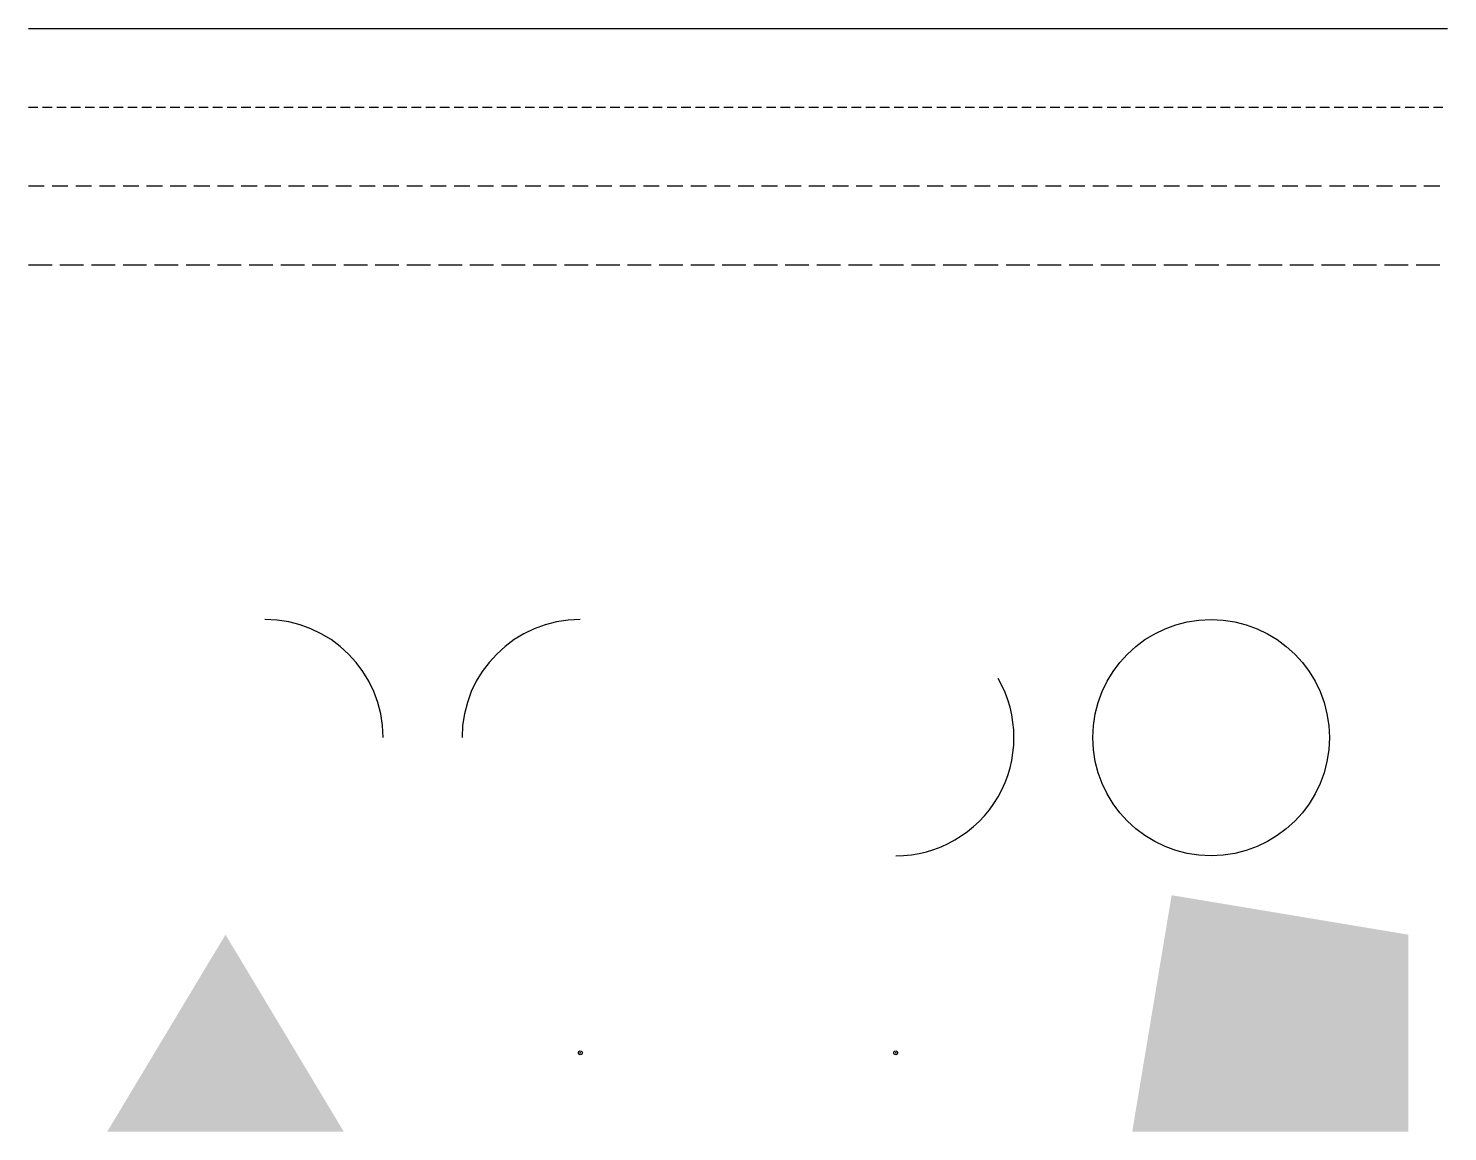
# Model space of a CAD drawing. Units: millimetres at full size, sheet at 1:200. Extents: x -18000 to 18000, y -16000 to 12000.
import ezdxf

# ---------------------------------------------------------------- set-up
doc = ezdxf.new("R2010")
doc.units = ezdxf.units.MM
doc.header["$LTSCALE"] = 200
doc.header["$PDMODE"] = 32
doc.header["$PDSIZE"] = 100
for name, pattern in [('DASHED1', [1.8, 1.2, -0.6]), ('DASHED2', [3, 2, -1]), ('DASHED3', [4, 3, -1])]:
    doc.linetypes.add(name, pattern=pattern)
doc.layers.add('0-0_\u3000本体', color=3, linetype='Continuous')

msp = doc.modelspace()

# ---------------------------------------------------------------- linework, layer by layer
at = {"layer": '0-0_\u3000本体'}
msp.add_line((-18000, 12000), (18000, 12000), dxfattribs=at)
at = {"layer": '0-0_\u3000本体', "linetype": 'DASHED1'}
msp.add_line((-18000, 10000), (18000, 10000), dxfattribs=at)
at = {"layer": '0-0_\u3000本体', "linetype": 'DASHED2'}
msp.add_line((-18000, 8000), (18000, 8000), dxfattribs=at)
at = {"layer": '0-0_\u3000本体', "linetype": 'DASHED3'}
msp.add_line((-18000, 6000), (18000, 6000), dxfattribs=at)
at = {"layer": '0-0_\u3000本体'}
msp.add_circle((12000, -6000), 3000, dxfattribs=at)
for centre, start, end in [((-12000, -6000), 0, 90), ((-4000, -6000), 90, 180), ((4000, -6000), 270, 30)]:
    msp.add_arc(centre, 3000, start, end, dxfattribs=at)
for p in [(-4000, -14000), (4000, -14000)]:
    msp.add_point(p, dxfattribs=at)
for points in [[(10000, -16000), (17000, -16000), (11000, -10000), (17000, -11000)], [(-16000, -16000), (-10000, -16000), (-13000, -11000)]]:
    msp.add_solid(points, dxfattribs=at)

doc.saveas('drawing.dxf')
